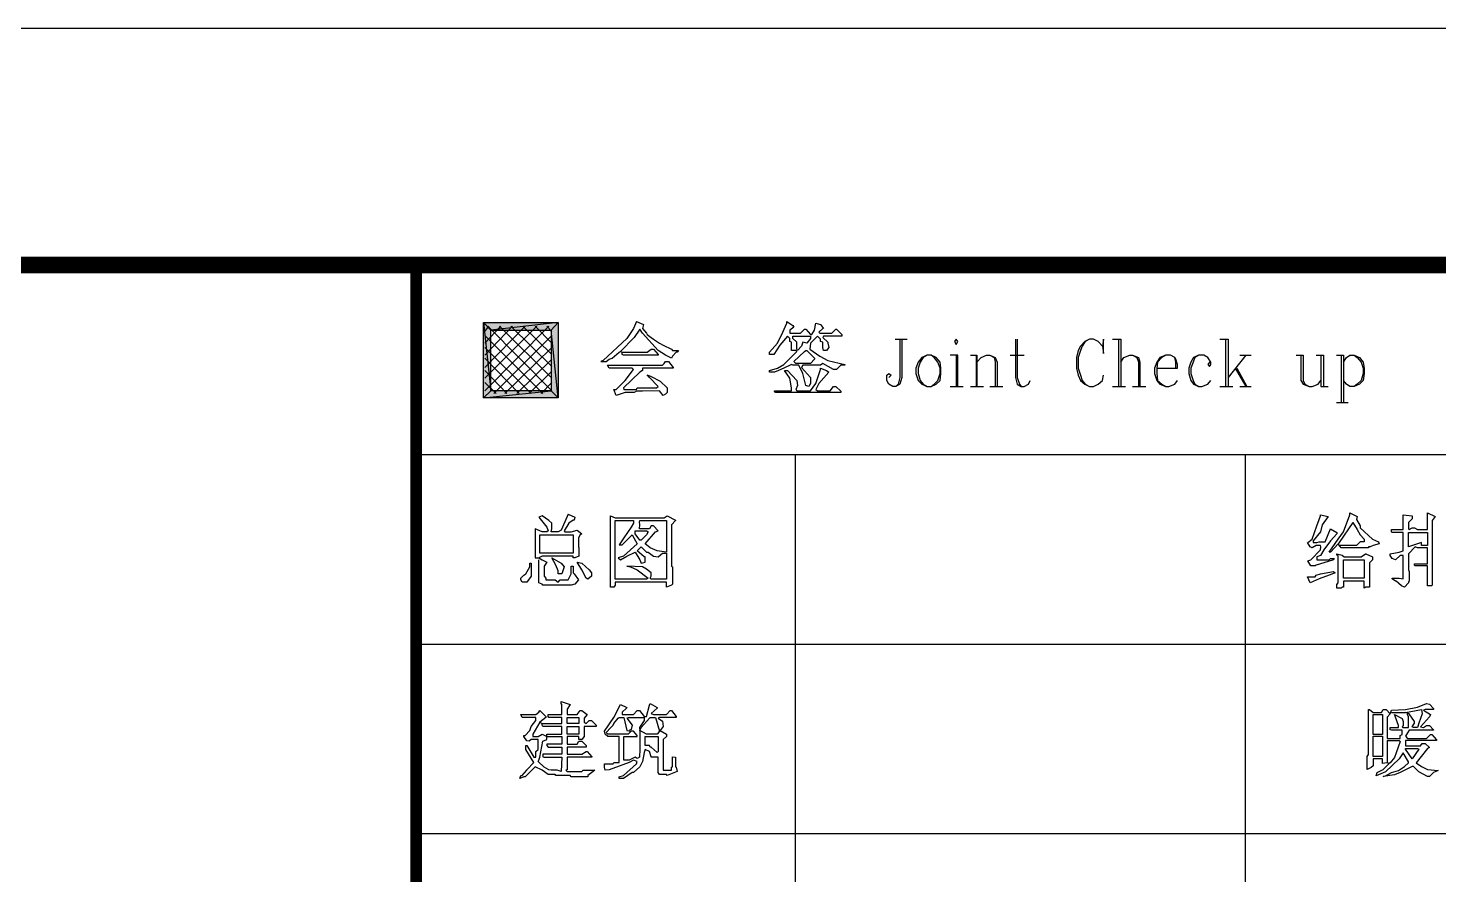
# Model space of a CAD drawing. Extents: x 74607 to 188346, y 27287 to 39167.
# Drawn here: x 114619 to 115810, y 38452 to 39167 of the extents above; entities that cross this region are included whole.
import ezdxf
from ezdxf.enums import TextEntityAlignment as Align

# ---------------------------------------------------------------- set-up
doc = ezdxf.new("R2010")
doc.units = 0
doc.header["$LTSCALE"] = 1000
doc.header["$MEASUREMENT"] = 0
doc.linetypes.add('DASHED2', pattern=[0.375, 0.25, -0.125])
doc.layers.add('DIM_LEAD', color=3, linetype='Continuous')
doc.layers.add('龙骨虚线', color=165, linetype='DASHED2')
doc.styles.get("Standard").update_dxf_attribs({"font": 'gbenor.shx', "bigfont": 'gbcbig.shx'})

# ---------------------------------------------------------------- blocks, each defined once
blk = doc.blocks.new('A1')
at = {"linetype": 'Continuous'}
for points in [[(-74, 581.575), (-76.85, 581.25), (-77.15, 581.575)], [(-76.85, 581.25), (-77.15, 581.575), (-76.85, 578.7)], [(-77.15, 581.575), (-76.85, 578.7), (-77.15, 578.4)], [(-74.3, 581.25), (-74, 581.575), (-76.85, 581.25)], [(-74, 578.4), (-74.3, 581.25), (-74, 581.575)], [(-74.3, 578.7), (-74, 578.4), (-74.3, 581.25)], [(-76.85, 578.7), (-77.15, 578.4), (-74.3, 578.7)], [(-77.15, 578.4), (-74.3, 578.7), (-74, 578.4)]]:
    blk.add_hatch(color=94, dxfattribs=at).paths.add_polyline_path(points)
at = {"color": 94, "linetype": 'Continuous'}
for p, q in [((-80, 584), (-10, 584)), ((-77.1, 578.7), (-74.4, 581.425)), ((-77.1, 579.225), (-74.9, 581.425)), ((-77.1, 579.675), (-75.4, 581.425)), ((-77.1, 580.2), (-75.925, 581.425)), ((-77.1, 580.7), (-76.425, 581.425)), ((-77.1, 581.2), (-76.925, 581.425)), ((-74.275, 578.7), (-76.975, 581.425)), ((-74.275, 579.225), (-76.475, 581.425)), ((-74.275, 579.725), (-76, 581.425)), ((-74.275, 580.225), (-75.5, 581.425)), ((-74.275, 580.7), (-74.975, 581.425)), ((-74.275, 581.2), (-74.475, 581.425)), ((-74.65, 578.575), (-77.1, 581.025)), ((-76.725, 578.575), (-74.275, 581.025)), ((-59.775, 580.875), (-59.275, 580.875)), ((-50.6, 580.875), (-50.25, 580.875)), ((-50.35, 580.875), (-50.35, 578.875)), ((-50.25, 580.875), (-50.25, 578.875)), ((-46.075, 580.875), (-45.725, 580.875)), ((-45.825, 580.875), (-45.825, 578.875)), ((-45.725, 580.875), (-45.725, 578.875)), ((-75.15, 578.575), (-77.1, 580.525)), ((-75.65, 578.575), (-77.1, 580.075)), ((-76.25, 578.575), (-74.275, 580.525)), ((-75.75, 578.575), (-74.275, 580.025)), ((-57.2, 580.2), (-57.2, 578.875)), ((-56.6, 580.2), (-56.325, 580.2)), ((-56.35, 580.2), (-56.35, 578.875)), ((-56.325, 580.2), (-56.325, 578.875)), ((-54.925, 580.2), (-54.325, 580.2)), ((-44.975, 580.2), (-45.725, 579.25)), ((-45.225, 580.2), (-44.75, 580.2)), ((-42.85, 580.2), (-42.55, 580.2)), ((-42, 580.2), (-41.7, 580.2)), ((-41.8, 580.2), (-41.8, 578.875)), ((-41.7, 580.2), (-41.7, 578.875)), ((-41.15, 580.2), (-40.85, 580.2)), ((-40.95, 580.2), (-40.95, 578.2)), ((-40.85, 580.2), (-40.85, 578.2)), ((-76.175, 578.575), (-77.1, 579.55)), ((-75.225, 578.575), (-74.275, 579.525)), ((-45.425, 579.65), (-44.975, 578.875)), ((-45.35, 579.65), (-44.925, 578.875)), ((-76.625, 578.575), (-77.1, 579.05)), ((-74.725, 578.575), (-74.275, 579.05)), ((-57.45, 578.875), (-56.9, 578.875)), ((-56.6, 578.875), (-56.05, 578.875)), ((-55.775, 578.875), (-55.225, 578.875)), ((-50.6, 578.875), (-50.05, 578.875)), ((-49.75, 578.875), (-49.2, 578.875)), ((-46.075, 578.875), (-45.525, 578.875)), ((-45.225, 578.875), (-44.75, 578.875)), ((-41.8, 578.875), (-41.5, 578.875)), ((-41.15, 578.2), (-40.65, 578.2)), ((-80, 576), (-10, 576)), ((-64, 576), (-64, 544)), ((-45, 576), (-45, 544)), ((-80, 568), (-10, 568)), ((-38.825, 565.113), (-38.225, 565.113)), ((-80, 560), (-10, 560))]:
    blk.add_line(p, q, dxfattribs=at)
blk.add_lwpolyline([(-841, 0), (-841, 594), (0, 594), (0, 0)], close=True, dxfattribs=at)
at = {"color": 94, "linetype": 'Continuous', "const_width": 0.7}
blk.add_lwpolyline([(-816, 10), (-816, 584), (-10, 584), (-10, 10)], close=True, dxfattribs=at)
at = {"color": 94, "linetype": 'Continuous', "const_width": 0.5}
blk.add_lwpolyline([(-80, 10), (-80, 584)], dxfattribs=at)
at = {"color": 94, "linetype": 'Continuous'}
for points in [[(-74, 581.575), (-76.85, 581.25), (-77.15, 581.575), (-74, 581.575)], [(-76.85, 581.25), (-77.15, 581.575), (-76.85, 578.7), (-76.85, 581.25)], [(-77.15, 581.575), (-76.85, 578.7), (-77.15, 578.4), (-77.15, 581.575)], [(-74.3, 581.25), (-74, 581.575), (-76.85, 581.25), (-74.3, 581.25)], [(-74, 578.4), (-74.3, 581.25), (-74, 581.575), (-74, 578.4)], [(-74.3, 578.7), (-74, 578.4), (-74.3, 581.25), (-74.3, 578.7)], [(-70.7, 581.625), (-70.825, 581.325), (-71.1, 580.9), (-72.1, 579.975), (-72.2, 579.925), (-71.975, 579.925), (-71.85, 580.025), (-71.725, 580.075), (-71.425, 580.325), (-71.375, 580.35)], [(-70.7, 581.625), (-70.4, 581.5), (-70.45, 581.325), (-70.275, 581.125), (-70.25, 581.075), (-70.075, 580.95), (-69.975, 580.875), (-69.725, 580.7), (-69.575, 580.625), (-69.225, 580.45), (-69.175, 580.4), (-68.925, 580.4), (-68.975, 580.325), (-69.025, 580.325), (-69.175, 580.15), (-69.225, 580.075), (-69.475, 580.2), (-69.775, 580.4), (-70.45, 581.125), (-70.55, 581.3), (-70.8, 580.95), (-71.375, 580.35), (-71.3, 580.325), (-70.5, 580.325), (-70.25, 580.325), (-70.075, 580.45), (-69.975, 580.45), (-69.775, 580.225), (-69.775, 580.2), (-70.625, 580.2), (-71.25, 580.2), (-71.3, 580.225), (-71.3, 580.325)], [(-64.35, 581.625), (-64.1, 581.45), (-64.05, 581.375), (-64.225, 581.25), (-64.225, 581.125), (-63.775, 581.125), (-63.6, 581.3), (-63.55, 581.3), (-63.35, 581.075), (-63.3, 581.075), (-63.175, 581.25), (-63.125, 581.55), (-62.925, 581.5), (-62.8, 581.325), (-62.825, 581.325), (-63, 581.175), (-62.95, 581.125), (-62.45, 581.125), (-62.275, 581.3), (-62.25, 581.3), (-62.025, 581.075), (-62.025, 581), (-62.8, 581), (-62.825, 580.95), (-62.625, 580.75), (-62.625, 580.7), (-62.575, 580.525), (-62.675, 580.4), (-62.8, 580.4), (-62.825, 580.525), (-62.825, 580.75), (-62.925, 580.775), (-62.925, 580.875), (-63.05, 581), (-63.35, 580.7), (-63.375, 580.45), (-62.95, 580.15), (-62.625, 579.975), (-61.9, 579.8), (-61.9, 579.775), (-62.075, 579.775), (-62.25, 579.6), (-62.375, 579.6), (-62.825, 579.85), (-62.925, 579.775), (-63.675, 579.775), (-63.725, 579.675), (-63.35, 579.25), (-63.35, 579), (-63.425, 578.875), (-63.55, 578.925), (-63.675, 579.425), (-63.85, 579.775), (-64.1, 579.775), (-64.15, 579.8), (-64.475, 579.65), (-64.7, 579.55), (-64.875, 579.475), (-65.075, 579.475), (-65.075, 579.55), (-64.75, 579.65), (-64.475, 579.8), (-63.925, 580.35), (-63.975, 580.4), (-64.15, 580.4), (-64.15, 580.75), (-64.225, 580.775), (-64.225, 580.9), (-64.325, 581), (-64.65, 580.625), (-64.9, 580.225), (-65.075, 580.225), (-65.075, 580.325), (-64.75, 580.7), (-64.525, 581.175), (-64.35, 581.55), (-64.35, 581.625)], [(-64.1, 581), (-63.35, 581), (-63.35, 580.9), (-63.5, 580.7), (-63.675, 580.75), (-63.725, 580.575), (-63.9, 580.4), (-63.925, 580.45), (-63.925, 580.75), (-64.1, 580.9), (-64.1, 580.95), (-64.1, 581)], [(-59.5, 580.875), (-59.5, 579.25), (-59.575, 578.975), (-59.75, 578.875), (-59.875, 578.875), (-60.05, 578.975), (-60.125, 579.125), (-60.125, 579.35), (-60.05, 579.425), (-59.95, 579.35), (-60.05, 579.25)], [(-59.575, 580.875), (-59.575, 579.25), (-59.65, 578.975), (-59.75, 578.875)], [(-57.2, 580.875), (-57.275, 580.775), (-57.2, 580.65), (-57.125, 580.775), (-57.2, 580.875)], [(-54.7, 580.875), (-54.7, 579.25), (-54.625, 578.975), (-54.45, 578.875), (-54.325, 578.875), (-54.15, 578.975), (-54.075, 579.125)], [(-54.625, 580.875), (-54.625, 579.25), (-54.525, 578.975), (-54.45, 578.875)], [(-51.025, 580.575), (-50.975, 580.275), (-50.975, 580.875), (-51.025, 580.575), (-51.2, 580.775), (-51.4, 580.875), (-51.575, 580.875), (-51.775, 580.775), (-51.95, 580.575), (-52.05, 580.4), (-52.125, 580.1), (-52.125, 579.65), (-52.05, 579.35), (-51.95, 579.125), (-51.775, 578.975), (-51.575, 578.875), (-51.4, 578.875), (-51.2, 578.975), (-51.025, 579.125), (-50.975, 579.35)], [(-51.575, 580.875), (-51.75, 580.775), (-51.875, 580.575), (-51.95, 580.4), (-52.05, 580.1), (-52.05, 579.65), (-51.95, 579.35), (-51.875, 579.125), (-51.75, 578.975), (-51.575, 578.875)], [(-63.55, 580.4), (-63.5, 580.4), (-63.175, 580.075), (-63.175, 580.025), (-63.35, 579.85), (-63.975, 579.85), (-64.05, 579.925), (-63.6, 580.35), (-63.55, 580.4)], [(-58.425, 580.2), (-58.65, 580.1), (-58.8, 579.9), (-58.9, 579.65), (-58.9, 579.425), (-58.8, 579.125), (-58.65, 578.975), (-58.425, 578.875), (-58.25, 578.875), (-58.05, 578.975), (-57.875, 579.125), (-57.85, 579.425), (-57.85, 579.65), (-57.875, 579.9), (-58.05, 580.1), (-58.25, 580.2), (-58.425, 580.2), (-58.6, 580.1), (-58.725, 579.9), (-58.8, 579.65), (-58.8, 579.425), (-58.725, 579.125), (-58.6, 578.975), (-58.425, 578.875)], [(-58.25, 578.875), (-58.125, 578.975), (-57.975, 579.125), (-57.875, 579.425), (-57.875, 579.65), (-57.975, 579.9), (-58.125, 580.1), (-58.25, 580.2)], [(-57.125, 578.875), (-57.125, 580.2), (-57.45, 580.2)], [(-56.325, 579.9), (-56.15, 580.1), (-55.925, 580.2), (-55.775, 580.2), (-55.55, 580.1), (-55.475, 579.9), (-55.475, 578.875)], [(-55.775, 580.2), (-55.6, 580.1), (-55.55, 579.9), (-55.55, 578.875)], [(-50.25, 579.9), (-50.125, 580.1), (-49.875, 580.2), (-49.75, 580.2), (-49.5, 580.1), (-49.45, 579.9), (-49.45, 578.875)], [(-49.75, 580.2), (-49.575, 580.1), (-49.5, 579.9), (-49.5, 578.875)], [(-48.725, 579.65), (-47.85, 579.65), (-47.85, 579.8), (-47.925, 580.025), (-47.975, 580.1), (-48.15, 580.2), (-48.35, 580.2), (-48.6, 580.1), (-48.725, 579.9), (-48.825, 579.65), (-48.825, 579.425), (-48.725, 579.125), (-48.6, 578.975), (-48.35, 578.875), (-48.225, 578.875), (-47.975, 578.975), (-47.85, 579.125)], [(-48.35, 580.2), (-48.525, 580.1), (-48.7, 579.9), (-48.725, 579.65), (-48.725, 579.425), (-48.7, 579.125), (-48.525, 578.975), (-48.35, 578.875)], [(-47.925, 579.65), (-47.925, 579.9), (-47.975, 580.1)], [(-46.5, 579.9), (-46.575, 579.8), (-46.5, 579.725), (-46.45, 579.8), (-46.45, 579.9), (-46.575, 580.1), (-46.75, 580.2), (-46.95, 580.2), (-47.175, 580.1), (-47.3, 579.9), (-47.375, 579.65), (-47.375, 579.425), (-47.3, 579.125), (-47.175, 578.975), (-46.95, 578.875), (-46.825, 578.875), (-46.575, 578.975), (-46.45, 579.125)], [(-46.95, 580.2), (-47.125, 580.1), (-47.2, 579.9), (-47.3, 579.65), (-47.3, 579.425), (-47.2, 579.125), (-47.125, 578.975), (-46.95, 578.875)], [(-42.65, 580.2), (-42.65, 579.125), (-42.55, 578.975), (-42.3, 578.875), (-42.175, 578.875), (-41.925, 578.975), (-41.8, 579.125)], [(-42.55, 580.2), (-42.55, 579.125), (-42.475, 578.975), (-42.3, 578.875)], [(-40.85, 579.9), (-40.725, 580.1), (-40.575, 580.2), (-40.4, 580.2), (-40.175, 580.1), (-40.025, 579.9), (-39.975, 579.65), (-39.975, 579.425), (-40.025, 579.125), (-40.175, 578.975), (-40.4, 578.875), (-40.575, 578.875), (-40.725, 578.975), (-40.85, 579.125)], [(-40.4, 580.2), (-40.275, 580.1), (-40.1, 579.9), (-40.025, 579.65), (-40.025, 579.425), (-40.1, 579.125), (-40.275, 578.975), (-40.4, 578.875)], [(-69.475, 579.925), (-69.35, 579.925), (-69.15, 579.675), (-69.15, 579.65), (-69.95, 579.65), (-70.45, 579.65), (-70.45, 579.55), (-70.55, 579.475), (-71.25, 578.825), (-71.225, 578.75), (-70.7, 578.75), (-70.675, 578.825), (-69.85, 578.825), (-69.775, 578.875), (-70.15, 579.25), (-70.25, 579.375), (-70.075, 579.3), (-69.7, 579.1), (-69.4, 578.825), (-69.4, 578.625), (-69.475, 578.55), (-69.575, 578.5), (-69.725, 578.7), (-70.45, 578.675), (-70.7, 578.675), (-70.8, 578.625), (-71.175, 578.625), (-71.55, 578.5), (-71.65, 578.75), (-71.55, 578.75), (-71.175, 579.125), (-70.825, 579.6), (-70.875, 579.65), (-71.725, 579.65), (-71.85, 579.65), (-71.925, 579.775), (-71.1, 579.775), (-70.275, 579.775), (-69.6, 579.775), (-69.525, 579.85), (-69.475, 579.925)], [(-62.925, 579.65), (-62.675, 579.55), (-62.575, 579.475), (-63, 579), (-63.125, 578.75), (-63.05, 578.7), (-62.525, 578.7), (-62.375, 578.875), (-62.275, 578.875), (-62.075, 578.675), (-62.075, 578.625), (-64.825, 578.625), (-64.875, 578.675), (-64.875, 578.7), (-64.15, 578.7), (-64.15, 578.825), (-64.225, 579.225), (-64.45, 579.55), (-64.325, 579.55), (-63.925, 579.125), (-63.9, 578.925), (-63.975, 578.75), (-63.925, 578.7), (-63.35, 578.7), (-63.125, 579), (-62.925, 579.6), (-62.925, 579.65)], [(-76.85, 578.7), (-77.15, 578.4), (-74.3, 578.7), (-76.85, 578.7)], [(-77.15, 578.4), (-74.3, 578.7), (-74, 578.4), (-77.15, 578.4)], [(-73.575, 573.488), (-73.725, 573.162), (-73.875, 572.812), (-74, 572.738), (-74.3, 572.738), (-74.275, 572.863), (-74.275, 573.113), (-74.4, 573.213), (-74.675, 573.412), (-74.825, 573.363), (-74.475, 572.938), (-74.425, 572.787), (-74.475, 572.738), (-74.675, 572.738), (-74.975, 572.863), (-74.975, 572.062), (-74.975, 571.637), (-74.85, 571.637), (-74.825, 571.637)], [(-73.575, 573.488), (-73.3, 573.363), (-73.325, 573.238), (-73.375, 573.238), (-73.55, 573.113), (-73.75, 572.787), (-73.725, 572.738), (-73.45, 572.738), (-73.2, 572.812), (-73, 572.662), (-73.075, 572.613), (-73.15, 572.488), (-73.15, 572.113), (-73.125, 572.062), (-73.125, 571.713), (-73.3, 571.637), (-73.375, 571.637), (-73.375, 571.713), (-74.225, 571.713), (-74.675, 571.713), (-74.825, 571.637), (-74.675, 571.562), (-74.475, 571.463), (-74.6, 571.287), (-74.6, 570.863), (-74.525, 570.787), (-74.525, 570.713), (-74.125, 570.713), (-74, 570.613), (-73.925, 570.713), (-73.575, 570.713), (-73.45, 570.963), (-73.45, 571.287), (-73.375, 571.287), (-73.375, 571.012), (-73.325, 570.963), (-73.15, 570.713), (-73.3, 570.537), (-73.45, 570.488), (-74.275, 570.488), (-74.65, 570.488), (-74.675, 570.537), (-74.825, 570.588), (-74.825, 571.412), (-74.825, 571.512), (-74.825, 571.562)], [(-40.575, 573.537), (-40.275, 573.387), (-40.3, 573.262), (-40.15, 572.988), (-40.15, 572.912), (-39.625, 572.438), (-39.375, 572.312), (-39.35, 572.238), (-39.6, 572.162), (-39.725, 572.113), (-39.8, 572.113), (-39.8, 572.062), (-40.65, 572.062), (-40.95, 572.062), (-41.075, 572.238), (-41.4, 571.887), (-41.45, 571.887), (-41.075, 572.438), (-40.85, 572.738), (-40.575, 573.463), (-40.575, 573.537)], [(-37.3, 573.537), (-36.975, 573.387), (-37.1, 573.213), (-37.1, 570.512), (-37.125, 570.463), (-37.3, 570.463), (-37.3, 571.312), (-37.825, 571.312), (-37.85, 571.338), (-37.85, 571.387), (-37.3, 571.387), (-37.3, 572.062), (-37.725, 572.062), (-37.825, 572.113), (-38.1, 571.812), (-38.1, 571.137), (-38.075, 571.062), (-38.075, 570.662), (-38.1, 570.637), (-38.1, 570.588), (-38.275, 570.412), (-38.4, 570.463), (-38.625, 570.662), (-38.65, 570.662), (-38.8, 570.762), (-38.8, 570.787), (-38.5, 570.787), (-38.325, 570.762), (-38.325, 571.562), (-38.325, 571.738), (-38.45, 571.738), (-38.65, 571.562), (-38.8, 571.613), (-38.875, 571.738), (-38.875, 571.812), (-38.5, 571.887), (-38.325, 571.938), (-38.325, 572.713), (-38.8, 572.713), (-38.825, 572.738), (-38.825, 572.838), (-38.325, 572.838), (-38.325, 573.463), (-37.95, 573.412), (-37.95, 573.287), (-38.1, 573.137), (-38.1, 572.863), (-38.075, 572.838), (-37.95, 572.912), (-37.85, 572.912), (-37.725, 572.838), (-37.3, 572.838), (-37.3, 573.463), (-37.3, 573.537)], [(-71.8, 573.412), (-71.6, 573.338), (-70.75, 573.338), (-69.95, 573.338), (-69.525, 573.338), (-69.4, 573.412), (-69.05, 573.238), (-69.05, 573.213), (-69.225, 573.037), (-69.225, 572.238), (-69.225, 571.412), (-69.225, 571.287), (-69.175, 571.262), (-69.175, 570.537), (-69.225, 570.488), (-69.425, 570.412), (-69.425, 570.613), (-70.275, 570.613), (-71.1, 570.613), (-71.6, 570.613), (-71.6, 570.488), (-71.65, 570.412), (-71.8, 570.412), (-71.8, 573.363), (-71.8, 573.412)], [(-71.6, 573.213), (-70.825, 573.213), (-70.825, 573.113), (-70.925, 572.938), (-71.225, 572.488), (-71.425, 572.188), (-71.3, 572.188), (-70.875, 572.613), (-70.675, 572.238), (-71.25, 571.713), (-71.475, 571.637), (-71.375, 571.562), (-71.1, 571.713), (-70.75, 571.887), (-70.55, 571.562), (-70.5, 571.412), (-70.325, 571.463), (-70.325, 571.688), (-70.375, 571.688), (-70.675, 571.938), (-70.5, 572.113), (-70.275, 571.887), (-70.2, 571.887), (-69.975, 571.713), (-69.775, 571.688), (-69.6, 571.838), (-69.425, 571.838), (-69.425, 571.012), (-69.425, 570.738), (-70.075, 570.738), (-70.125, 570.787), (-70.075, 570.863), (-70.075, 571.012), (-70.275, 571.162), (-70.45, 571.262), (-71.1, 571.287), (-70.95, 571.262), (-70.675, 571.137), (-70.2, 570.787), (-70.275, 570.738), (-71.1, 570.738), (-71.6, 570.738), (-71.6, 571.562), (-71.6, 572.387), (-71.6, 573.162), (-71.6, 573.213)], [(-70.55, 573.213), (-69.725, 573.213), (-69.425, 573.213), (-69.425, 572.387), (-69.425, 571.887), (-69.825, 571.938), (-70.125, 572.062), (-70.325, 572.238), (-69.9, 572.738), (-69.775, 572.787), (-69.975, 572.988), (-70.075, 572.988), (-70.15, 572.863), (-70.575, 572.863), (-70.55, 573.037), (-70.575, 573.162), (-70.55, 573.213)], [(-41.825, 573.463), (-41.5, 573.387), (-41.75, 573.037), (-41.825, 572.738), (-42.125, 572.363), (-42.125, 572.287), (-41.975, 572.287), (-41.875, 572.312), (-41.625, 572.312), (-41.4, 572.863), (-41.125, 572.713), (-41.125, 572.662), (-41.4, 572.363), (-41.675, 571.988), (-41.825, 571.738), (-41.975, 571.688), (-41.975, 571.562), (-41.45, 571.562), (-41.4, 571.613), (-41.25, 571.613), (-41.275, 571.562), (-41.675, 571.438), (-42, 571.338), (-42.05, 571.312), (-42.225, 571.312), (-42.35, 571.512), (-42.225, 571.562), (-41.825, 571.988), (-41.8, 572.113), (-41.825, 572.162), (-42, 572.162), (-42.175, 572.062), (-42.25, 572.113), (-42.375, 572.287), (-42.35, 572.287), (-42.175, 572.438), (-41.975, 572.988), (-41.875, 573.262), (-41.825, 573.412), (-41.825, 573.463)], [(-40.45, 573.137), (-41.025, 572.287), (-41.075, 572.238)], [(-40.45, 573.137), (-40.275, 572.838), (-40.15, 572.613), (-39.975, 572.438), (-39.975, 572.312), (-40.15, 572.312), (-40.3, 572.162), (-40.95, 572.162), (-41.025, 572.162)], [(-74.775, 572.613), (-73.925, 572.613), (-73.375, 572.613), (-73.375, 571.838), (-74.225, 571.838), (-74.775, 571.838), (-74.775, 572.562), (-74.775, 572.613)], [(-70.75, 572.787), (-70.275, 572.787), (-70.2, 572.738), (-70.275, 572.613), (-70.5, 572.387), (-70.55, 572.387), (-70.75, 572.662), (-70.75, 572.787)], [(-38.1, 572.713), (-37.3, 572.713), (-37.3, 572.162), (-37.55, 572.162), (-37.55, 572.287), (-38.1, 572.113), (-38.1, 572.662), (-38.1, 572.713)], [(-41.125, 571.812), (-40.9, 571.762), (-40.825, 571.688), (-40.1, 571.688), (-39.925, 571.812), (-39.9, 571.812), (-39.625, 571.688), (-39.625, 571.562), (-39.75, 571.438), (-39.75, 570.637), (-39.75, 570.412), (-39.9, 570.412), (-39.975, 570.363), (-39.975, 570.662), (-40.825, 570.662), (-40.85, 570.662), (-40.85, 570.412), (-40.9, 570.412), (-40.95, 570.363), (-41.125, 570.363), (-41.125, 570.512), (-41.075, 570.588), (-41.075, 571.387), (-41.075, 571.738), (-41.125, 571.762), (-41.125, 571.812)], [(-75.2, 571.412), (-75.15, 571.412), (-75.15, 570.863), (-75.325, 570.613), (-75.525, 570.613), (-75.575, 570.713), (-75.575, 570.787), (-75.45, 570.912), (-75.375, 570.963), (-75.2, 571.262), (-75.2, 571.412)], [(-74.275, 571.637), (-73.875, 571.412), (-73.75, 571.262), (-73.85, 570.963), (-74, 570.963), (-74, 571.088), (-74.1, 571.338), (-74.275, 571.637)], [(-73.2, 571.463), (-73, 571.412), (-72.7, 571.137), (-72.6, 571.012), (-72.6, 570.863), (-72.75, 570.738), (-72.825, 570.787), (-73, 571.137), (-73.2, 571.463)], [(-40.85, 571.562), (-40.05, 571.562), (-39.975, 571.562), (-39.975, 570.787), (-40.825, 570.787), (-40.85, 570.787), (-40.85, 571.512), (-40.85, 571.562)], [(-41.275, 571.062), (-41.2, 571.012), (-41.45, 570.912), (-41.875, 570.762), (-42.25, 570.588), (-42.375, 570.838), (-42.05, 570.838), (-42, 570.912), (-41.825, 570.963), (-41.275, 571.062)], [(-73.875, 565.575), (-73.5, 565.45), (-73.625, 565.25), (-73.625, 565.025), (-73.2, 565.025), (-73.075, 565.2), (-73, 565.2), (-72.775, 565.025), (-72.9, 564.875), (-72.9, 564.7), (-72.825, 564.65), (-72.7, 564.775), (-72.6, 564.775), (-72.4, 564.575), (-72.4, 564.525), (-72.9, 564.525), (-72.9, 564.1), (-73, 563.975), (-73.125, 563.975), (-73.125, 564.1), (-73.625, 564.1), (-73.625, 563.775), (-73.2, 563.775), (-73.125, 563.9), (-73, 563.9), (-72.825, 563.725), (-72.825, 563.65), (-73.625, 563.65), (-73.625, 563.35), (-73, 563.35), (-72.825, 563.475), (-72.775, 563.475), (-72.575, 563.25), (-72.575, 563.225), (-73.375, 563.225), (-73.625, 563.225), (-73.625, 562.7), (-73.675, 562.675), (-73.625, 562.625), (-73, 562.625), (-72.95, 562.675), (-72.45, 562.675), (-72.525, 562.625), (-72.75, 562.45), (-72.75, 562.4), (-73.45, 562.4), (-73.5, 562.45), (-74.1, 562.45), (-74.125, 562.5), (-74.425, 562.5), (-74.675, 562.675), (-74.975, 562.825), (-75.4, 562.4), (-75.45, 562.4), (-75.625, 562.325), (-75.575, 562.45), (-75.525, 562.45), (-75.325, 562.675), (-75.325, 562.7), (-75.025, 563), (-75.375, 563.55), (-75.375, 563.725), (-75.325, 563.725), (-75.025, 563.225), (-74.95, 563.225), (-74.95, 563.475), (-74.85, 563.55), (-74.85, 563.975), (-75.15, 563.975), (-75.225, 563.9), (-75.325, 563.925), (-75.45, 564.1), (-75.45, 564.15), (-75.4, 564.15), (-75.2, 564.35), (-75.15, 564.525), (-74.95, 564.775), (-74.95, 564.9), (-75.525, 564.9), (-75.575, 565.025), (-74.95, 565.025), (-74.825, 565.125), (-74.775, 565.2), (-74.525, 564.95), (-74.525, 564.9), (-74.775, 564.7), (-74.675, 564.65), (-73.875, 564.65), (-73.85, 564.65), (-73.85, 564.9), (-74.4, 564.9), (-74.425, 564.95), (-74.425, 565.025), (-73.85, 565.025), (-73.85, 565.45), (-73.875, 565.5), (-73.875, 565.575)], [(-70.125, 565.5), (-69.825, 565.325), (-69.825, 565.3), (-70.075, 565.075), (-69.975, 565.025), (-69.425, 565.025), (-69.275, 565.2), (-69.225, 565.2), (-69.025, 564.95), (-69.025, 564.9), (-69.725, 564.9), (-69.775, 564.875), (-69.6, 564.75), (-69.575, 564.525), (-69.7, 564.35), (-69.425, 564.2), (-69.425, 564.1), (-69.575, 563.975), (-69.575, 563.175), (-69.575, 562.675), (-69.225, 562.675), (-69.225, 562.8), (-69.175, 562.825), (-69.175, 563.25), (-69.05, 563.225), (-69.05, 562.825), (-69.025, 562.8), (-68.975, 562.625), (-69.4, 562.45), (-69.425, 562.5), (-69.725, 562.5), (-69.775, 562.575), (-69.775, 563.225), (-69.9, 563.225), (-70.075, 563.225), (-70.075, 563.25), (-70.15, 563.475), (-70.325, 563.55), (-70.375, 563.425), (-70.45, 563.05), (-70.55, 562.825), (-70.825, 562.575), (-70.875, 562.575), (-71.25, 562.325), (-71.425, 562.325), (-71.425, 562.4), (-71.25, 562.45), (-70.7, 562.95), (-70.675, 563.05), (-70.825, 563.1), (-71, 563), (-71.85, 562.7), (-72.025, 562.675), (-72.05, 562.8), (-72.05, 562.95), (-71.675, 562.95), (-71.65, 563), (-71.425, 563), (-71.425, 563.8), (-71.425, 564.1), (-71.9, 564.1), (-72.025, 564.2), (-72.05, 564.325), (-71.65, 564.9), (-71.375, 565.45), (-71.1, 565.325), (-71.125, 565.3), (-71.3, 565.125), (-71.3, 565.025), (-70.825, 565.025), (-70.675, 565.2), (-70.575, 565.2), (-70.375, 564.95), (-70.275, 564.95), (-70.15, 565.425), (-70.125, 565.5)], [(-37.35, 565.488), (-37.225, 565.463), (-37.05, 565.287), (-37.05, 565.238), (-37.4, 565.238), (-37.475, 565.213), (-37.175, 565.037), (-37.225, 564.938), (-37.6, 564.512), (-37.475, 564.488), (-37.35, 564.562), (-37.225, 564.562), (-37.05, 564.387), (-37.05, 564.363), (-37.9, 564.363), (-38.075, 564.363), (-38.15, 564.262), (-38.225, 564.113), (-38.15, 564.012), (-37.35, 564.012), (-37.175, 564.188), (-37.125, 564.188), (-36.925, 563.963), (-36.925, 563.938), (-37.725, 563.938), (-38.225, 563.938), (-38.225, 563.812), (-38.225, 563.713), (-37.6, 563.713), (-37.525, 563.812), (-37.4, 563.812), (-37.225, 563.637), (-37.3, 563.588), (-37.775, 562.988), (-37.55, 562.838), (-37.3, 562.713), (-36.85, 562.662), (-36.975, 562.613), (-37.05, 562.588), (-37.225, 562.412), (-37.3, 562.412), (-37.675, 562.613), (-37.9, 562.838), (-37.95, 562.838), (-38.45, 562.588), (-38.7, 562.488), (-39.175, 562.412), (-39.075, 562.438), (-38.825, 562.588), (-38.525, 562.662), (-38.275, 562.838), (-38.1, 562.988), (-38.1, 563.037), (-38.325, 563.412), (-38.5, 563.162), (-39.075, 562.613), (-39.475, 562.438), (-39.425, 562.588), (-39.175, 562.713), (-38.925, 562.963), (-39, 562.988), (-39.2, 562.963), (-39.2, 563.162), (-39.6, 563.162), (-39.6, 562.863), (-39.675, 562.787), (-39.85, 562.713), (-39.85, 563.262), (-39.8, 563.338), (-39.8, 564.137), (-39.8, 564.938), (-39.8, 565.238), (-39.75, 565.238), (-39.6, 565.113), (-39.25, 565.113), (-39.175, 565.238), (-39.05, 565.238), (-38.875, 565.062), (-38.825, 565.213), (-38.225, 565.238), (-37.725, 565.338), (-37.35, 565.488)], [(-37.55, 565.238), (-37.525, 565.062), (-37.675, 564.662), (-37.725, 564.488), (-37.9, 564.488), (-37.95, 564.512), (-37.85, 564.662), (-37.85, 564.738), (-38.075, 565.062), (-38.225, 565.113), (-37.55, 565.238)], [(-74.775, 564.7), (-75.075, 564.2), (-75.075, 564.1), (-74.85, 564.1), (-74.675, 564.2), (-74.475, 564.1), (-74.475, 564.2), (-73.85, 564.2), (-73.85, 564.525), (-74.65, 564.525), (-74.675, 564.575), (-74.675, 564.65)], [(-73.625, 564.9), (-73.125, 564.9), (-73.125, 564.65), (-73.625, 564.65), (-73.625, 564.875), (-73.625, 564.9)], [(-71.425, 564.9), (-71.225, 564.9), (-71.1, 564.35), (-70.925, 564.325), (-71.05, 564.2), (-71.85, 564.2), (-71.9, 564.2), (-71.975, 564.275), (-71.775, 564.475), (-71.675, 564.575), (-71.65, 564.65), (-71.475, 564.875), (-71.425, 564.9)], [(-71.05, 564.9), (-70.375, 564.9), (-70.375, 564.775), (-70.575, 564.475), (-70.55, 564.325), (-70.55, 563.475), (-70.55, 563.425), (-70.575, 563.375), (-70.575, 563.225), (-70.675, 563.175), (-70.75, 563.225), (-71, 563.1), (-71.225, 563.1), (-71.225, 563.925), (-71.225, 564.1), (-70.675, 564.1), (-70.675, 564.15), (-70.825, 564.325), (-70.875, 564.325), (-70.925, 564.325)], [(-71, 564.9), (-71.1, 564.875), (-70.875, 564.575), (-70.925, 564.4), (-71, 564.35)], [(-70.125, 564.9), (-69.9, 564.9), (-69.725, 564.325), (-69.825, 564.2), (-70.275, 564.2), (-70.55, 564.35), (-70.5, 564.475), (-70.15, 564.875), (-70.125, 564.9)], [(-39.6, 565.037), (-39.2, 565.037), (-39.2, 564.188), (-39.6, 564.188), (-39.6, 564.938), (-39.6, 565.037)], [(-38.875, 565.062), (-39, 564.912), (-39, 564.113), (-39, 564.012), (-38.45, 564.012), (-38.45, 564.137), (-38.375, 564.188), (-38.375, 564.363), (-38.825, 564.363), (-38.875, 564.387), (-38.875, 564.488), (-38.525, 564.488), (-38.525, 564.562), (-38.65, 564.912), (-38.7, 565.037), (-38.375, 564.863), (-38.325, 564.738), (-38.325, 564.562), (-38.375, 564.512), (-38.325, 564.488), (-38.1, 564.488), (-38.1, 564.938), (-38.15, 565.037), (-38.15, 565.062)], [(-74.475, 564.1), (-74.425, 564.1), (-73.85, 564.1), (-73.85, 563.775), (-74.475, 563.775), (-74.475, 563.725), (-74.425, 563.65), (-73.85, 563.65), (-73.85, 563.35), (-74.65, 563.35), (-74.65, 563.25), (-74.6, 563.225), (-73.85, 563.225), (-73.875, 562.625), (-74.05, 562.675), (-74.3, 562.675), (-74.4, 562.7), (-74.6, 562.8), (-74.85, 563.05), (-74.825, 563.1), (-74.775, 563.225), (-74.65, 563.9), (-74.475, 563.975), (-74.475, 564.1)], [(-73.625, 564.525), (-73.125, 564.525), (-73.125, 564.2), (-73.625, 564.2), (-73.625, 564.475), (-73.625, 564.525)], [(-70.325, 564.1), (-69.775, 564.1), (-69.775, 563.475), (-69.825, 563.425), (-70.075, 563.65), (-70.125, 563.65), (-70.15, 563.725), (-70.325, 563.725), (-70.325, 564.025), (-70.325, 564.1)], [(-39.6, 564.113), (-39.2, 564.113), (-39.2, 563.262), (-39.6, 563.262), (-39.6, 564.012), (-39.6, 564.113)], [(-39, 563.938), (-38.5, 563.938), (-38.45, 563.887), (-38.625, 563.412), (-38.7, 563.213), (-38.875, 562.988), (-38.925, 562.963)], [(-39, 563.938), (-39, 563.088), (-39, 563.037), (-39, 562.988)], [(-38.225, 563.588), (-37.725, 563.588), (-37.675, 563.562), (-37.95, 563.162), (-38.225, 563.562), (-38.225, 563.588)]]:
    blk.add_lwpolyline(points, dxfattribs=at)
at = {"color": 0, "linetype": 'ByBlock', "lineweight": -2}
blk.add_attdef('001', text='', height=3.888, dxfattribs=at).set_placement((-21.266, 23.555), align=Align.CENTER)
at = {"layer": 'DIM_LEAD', "color": 7, "linetype": 'Continuous', "lineweight": 0}
for tag, height, p in [('一层平面图', 3.24, (-45, 46.643)), ('比例', 2.916, (-54.958, 15.867))]:
    blk.add_attdef(tag, text='', height=height, dxfattribs=at).set_placement(p, align=Align.MIDDLE_CENTER)

msp = doc.modelspace()

# ---------------------------------------------------------------- block references
at = {"layer": '龙骨虚线', "xscale": 20, "yscale": 20, "zscale": 20}
msp.add_blockref('A1', (116546.8, 27287.2), dxfattribs=at)

doc.saveas('drawing.dxf')
